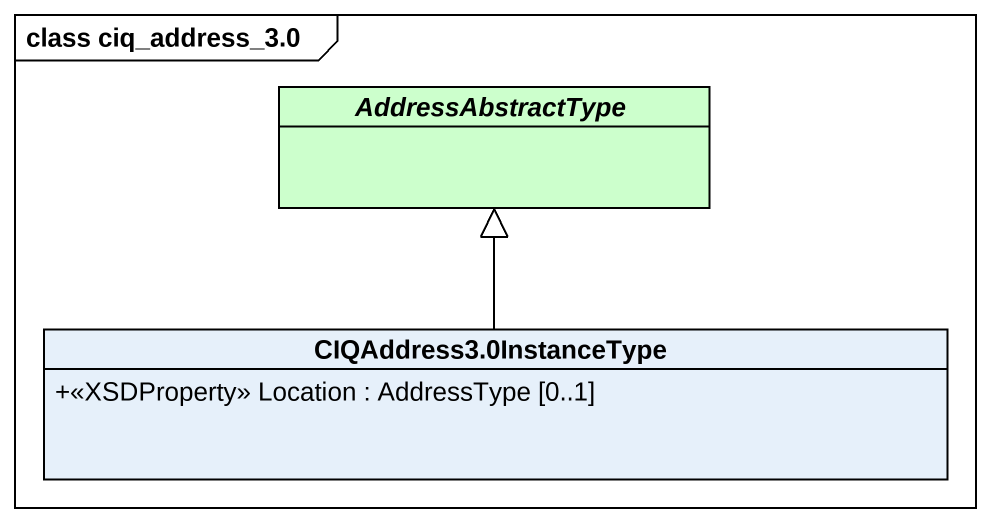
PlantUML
@startuml
mainframe class ciq_address_3.0
hide circle
hide empty members
skinparam classAttributeIconSize 0
abstract class AddressAbstractType #CCFFCC
class "CIQAddress3.0InstanceType" as CIQAddress3_0InstanceType {
  +<<XSDProperty>> Location : AddressType [0..1]
}
CIQAddress3_0InstanceType -up-|> AddressAbstractType
@enduml
